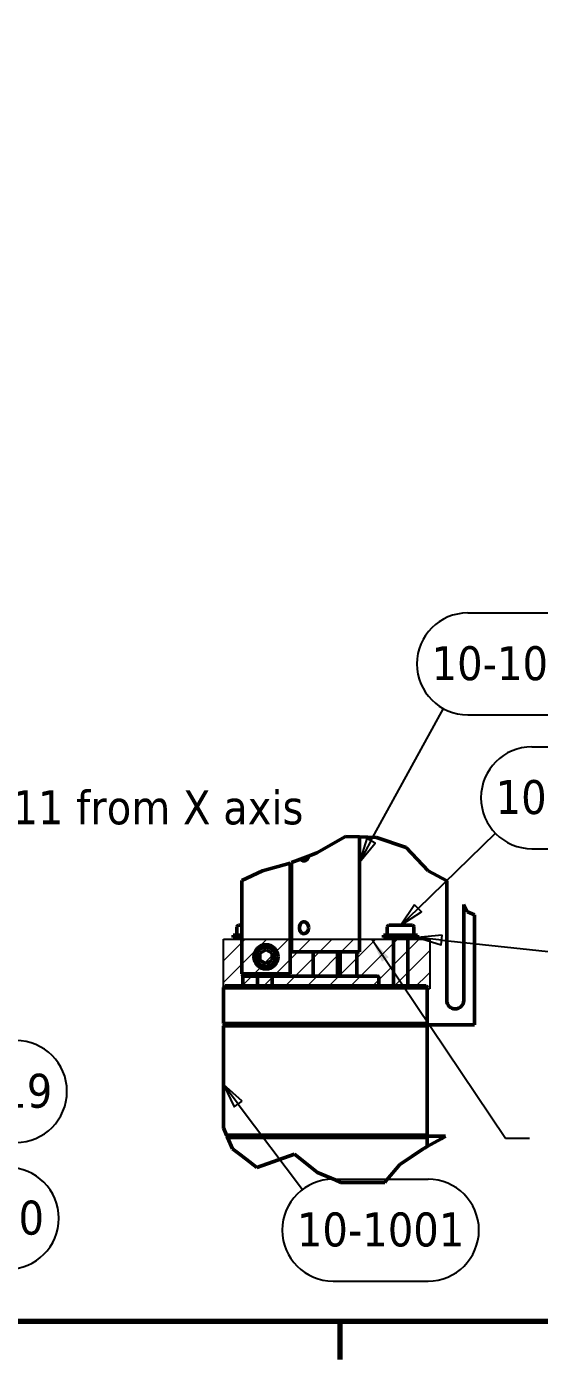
# Model space of a CAD drawing. Header units: millimetres. Extents: x -945 to 1680, y -1981 to 1188.
# Drawn here: x 431 to 642, y 24 to 574 of the extents above; entities that cross this region are included whole.
import ezdxf

# ---------------------------------------------------------------- set-up
doc = ezdxf.new("R2010")
doc.units = ezdxf.units.MM
doc.header["$LTSCALE"] = 4
for name, color, linetype, lineweight in [('Border (ISO)', 7, 'Continuous', 70), ('Break Line (ISO)', 7, 'Continuous', 50), ('Hatch (ISO)', 7, 'Continuous', 18), ('Sketch Geometry (ISO)', 7, 'Continuous', 25), ('Symbol (ISO)', 7, 'Continuous', 25), ('Visible (ISO)', 7, 'Continuous', 50)]:
    doc.layers.add(name, color=color, linetype=linetype, lineweight=lineweight)
doc.styles.add('Note Text (ISO)', font='tahoma.ttf')
doc.dimstyles.new('Default - Method 1b (ISO)$7', dxfattribs={"dimscale": 4, "dimtxt": 3.5, "dimasz": 2.5, "dimexe": 3.175, "dimexo": 0, "dimgap": 0.762, "dimtad": 1, "dimtoh": 1, "dimrnd": 1e-08, "dimtxsty": 'Note Text (ISO)', "dimcen": 0.09, "dimdle": 10, "dimclrd": 256, "dimclre": 256, "dimclrt": 256, "dimazin": 2, "dimtfac": 1, "dimtmove": 0, "dimatfit": 3, "dimfxl": 1, "dimtolj": 1, "dimlwd": -1, "dimlwe": -1, "dimarcsym": 0})

# ---------------------------------------------------------------- blocks, each defined once
blk = doc.blocks.new('Borders Default Border')
at = {"layer": 'Border (ISO)'}
blk.add_line((140, 10), (140, 6.1), dxfattribs=at)
at = {"layer": 'Border (ISO)', "flags": 128}
blk.add_lwpolyline([(10, 10), (10, 287), (410, 287), (410, 10), (10, 10)], dxfattribs=at)
blk = doc.blocks.new('Balloon48')
at = {"layer": 'Symbol (ISO)'}
for p, q in [((71.79, 42.71), (70.97, 43)), ((71.94, 42.86), (70.97, 43)), ((70.97, 43), (71.67, 42.58)), ((73.49, 42.63), (72.23, 42.81)), ((73.22, 41.87), (73.49, 42.63)), ((73.32, 42.16), (72.68, 42.39)), ((73.32, 42.16), (91.9, 35.49)), ((96.83, 38.97), (106.62, 38.97)), ((96.83, 28.47), (106.62, 28.47))]:
    blk.add_line(p, q, dxfattribs=at)
at = {"layer": 'Symbol (ISO)', "flags": 128}
blk.add_lwpolyline([(73.49, 42.63), (70.97, 43), (73.15, 41.69), (73.49, 42.63)], dxfattribs=at)
at = {"layer": 'Symbol (ISO)'}
for centre, start, end in [((96.83, 33.72), 90, 270), ((106.62, 33.72), 270, 90)]:
    blk.add_arc(centre, 5.25, start, end, dxfattribs=at)
blk.add_solid([(73.49, 42.63), (70.97, 43), (73.15, 41.69), (73.49, 42.63)], dxfattribs=at)
at = {"layer": 'Symbol (ISO)', "insert": (101.73, 33.76), "char_height": 3.5, "attachment_point": 5, "style": 'Note Text (ISO)'}
blk.add_mtext('10-1019', dxfattribs=at)
blk = doc.blocks.new('Balloon49')
at = {"layer": 'Symbol (ISO)'}
for p, q in [((72.26, 40.31), (73.57, 38.69)), ((73.89, 39.07), (72.33, 40.37)), ((74.21, 39.46), (72.4, 40.44)), ((73.57, 38.69), (74.21, 39.46)), ((73.89, 39.07), (91.96, 24)), ((95.99, 25.89), (105.78, 25.89)), ((95.99, 15.39), (105.78, 15.39))]:
    blk.add_line(p, q, dxfattribs=at)
at = {"layer": 'Symbol (ISO)', "flags": 128}
blk.add_lwpolyline([(74.21, 39.46), (71.97, 40.67), (73.57, 38.69), (74.21, 39.46)], dxfattribs=at)
at = {"layer": 'Symbol (ISO)'}
for centre, start, end in [((95.99, 20.64), 90, 270), ((105.78, 20.64), 270, 90)]:
    blk.add_arc(centre, 5.25, start, end, dxfattribs=at)
blk.add_solid([(74.21, 39.46), (71.97, 40.67), (73.57, 38.69), (74.21, 39.46)], dxfattribs=at)
at = {"layer": 'Symbol (ISO)', "insert": (100.88, 20.68), "char_height": 3.5, "attachment_point": 5, "style": 'Note Text (ISO)'}
blk.add_mtext('10-1020', dxfattribs=at)
blk = doc.blocks.new('Balloon50')
at = {"layer": 'Symbol (ISO)'}
for p, q in [((129.52, 32.42), (128.02, 34.42)), ((129.92, 32.72), (128.02, 34.42)), ((128.02, 34.42), (129.12, 32.12)), ((129.12, 32.12), (129.92, 32.72)), ((129.52, 32.42), (136.16, 23.6)), ((139.31, 24.67), (149.09, 24.67)), ((139.31, 14.17), (149.09, 14.17))]:
    blk.add_line(p, q, dxfattribs=at)
at = {"layer": 'Symbol (ISO)', "flags": 128}
blk.add_lwpolyline([(129.92, 32.72), (128.02, 34.42), (129.12, 32.12), (129.92, 32.72)], dxfattribs=at)
at = {"layer": 'Symbol (ISO)'}
for centre, start, end in [((139.31, 19.42), 90, 270), ((149.09, 19.42), 270, 90)]:
    blk.add_arc(centre, 5.25, start, end, dxfattribs=at)
blk.add_solid([(129.92, 32.72), (128.02, 34.42), (129.12, 32.12), (129.92, 32.72)], dxfattribs=at)
at = {"layer": 'Symbol (ISO)', "insert": (144.2, 19.46), "char_height": 3.5, "attachment_point": 5, "style": 'Note Text (ISO)'}
blk.add_mtext('10-1001', dxfattribs=at)
blk = doc.blocks.new('Balloon51')
at = {"layer": 'Symbol (ISO)'}
for p, q in [((159.8, 69.25), (169.59, 69.25)), ((148.06, 52.59), (156.05, 60.36)), ((159.8, 58.75), (169.59, 58.75)), ((147.71, 52.95), (146.27, 50.85)), ((148.06, 52.59), (146.27, 50.85)), ((146.27, 50.85), (148.41, 52.23)), ((148.41, 52.23), (147.71, 52.95))]:
    blk.add_line(p, q, dxfattribs=at)
at = {"layer": 'Symbol (ISO)', "flags": 128}
blk.add_lwpolyline([(147.71, 52.95), (146.27, 50.85), (148.41, 52.23), (147.71, 52.95)], dxfattribs=at)
at = {"layer": 'Symbol (ISO)'}
for centre, start, end in [((159.8, 64), 90, 270), ((169.59, 64), 270, 90)]:
    blk.add_arc(centre, 5.25, start, end, dxfattribs=at)
blk.add_solid([(147.71, 52.95), (146.27, 50.85), (148.41, 52.23), (147.71, 52.95)], dxfattribs=at)
at = {"layer": 'Symbol (ISO)', "insert": (164.69, 64.04), "char_height": 3.5, "attachment_point": 5, "style": 'Note Text (ISO)'}
blk.add_mtext('10-1032', dxfattribs=at)
blk = doc.blocks.new('Balloon52')
at = {"layer": 'Symbol (ISO)'}
for p, q in [((171.57, 52.33), (181.35, 52.33)), ((150.55, 49.83), (148.02, 49.6)), ((150.5, 49.33), (148.02, 49.6)), ((148.02, 49.6), (150.45, 48.84)), ((150.45, 48.84), (150.55, 49.83)), ((150.5, 49.33), (166.36, 47.64)), ((171.57, 41.83), (181.35, 41.83))]:
    blk.add_line(p, q, dxfattribs=at)
at = {"layer": 'Symbol (ISO)', "flags": 128}
blk.add_lwpolyline([(150.55, 49.83), (148.02, 49.6), (150.45, 48.84), (150.55, 49.83)], dxfattribs=at)
at = {"layer": 'Symbol (ISO)'}
for centre, start, end in [((171.57, 47.08), 90, 270), ((181.35, 47.08), 270, 90)]:
    blk.add_arc(centre, 5.25, start, end, dxfattribs=at)
blk.add_solid([(150.55, 49.83), (148.02, 49.6), (150.45, 48.84), (150.55, 49.83)], dxfattribs=at)
at = {"layer": 'Symbol (ISO)', "insert": (176.46, 47.12), "char_height": 3.5, "attachment_point": 5, "style": 'Note Text (ISO)'}
blk.add_mtext('10-1020', dxfattribs=at)
blk = doc.blocks.new('Balloon53')
at = {"layer": 'Symbol (ISO)'}
for p, q in [((153.19, 83.05), (162.98, 83.05)), ((143.21, 59.55), (150.68, 73.21)), ((153.19, 72.55), (162.98, 72.55)), ((142.78, 59.79), (142.02, 57.35)), ((143.21, 59.55), (142.02, 57.35)), ((142.02, 57.35), (143.65, 59.31)), ((143.65, 59.31), (142.78, 59.79))]:
    blk.add_line(p, q, dxfattribs=at)
at = {"layer": 'Symbol (ISO)', "flags": 128}
blk.add_lwpolyline([(142.78, 59.79), (142.02, 57.35), (143.65, 59.31), (142.78, 59.79)], dxfattribs=at)
at = {"layer": 'Symbol (ISO)'}
for centre, start, end in [((153.19, 77.8), 90, 270), ((162.98, 77.8), 270, 90)]:
    blk.add_arc(centre, 5.25, start, end, dxfattribs=at)
blk.add_solid([(142.78, 59.79), (142.02, 57.35), (143.65, 59.31), (142.78, 59.79)], dxfattribs=at)
at = {"layer": 'Symbol (ISO)', "insert": (158.09, 77.84), "char_height": 3.5, "attachment_point": 5, "style": 'Note Text (ISO)'}
blk.add_mtext('10-1002', dxfattribs=at)

msp = doc.modelspace()

# ---------------------------------------------------------------- hatches: boundary and pattern name
at = {"layer": 'Hatch (ISO)'}
h = msp.add_hatch(dxfattribs=at)
h.set_pattern_fill('ANSI31', color=256, scale=50.8, style=0)
h.set_pattern_definition([(45, (0, 0), (-4.49013, 4.49013), [])])
h.paths.add_polyline_path([(597.087, 197.617), (597.087, 177.205), (512.087, 177.205), (512.087, 197.617)])

# ---------------------------------------------------------------- linework, layer by layer
at = {"layer": 'Break Line (ISO)'}
for p, q in [((562.269, 240.084), (550.532, 233.226)), ((568.061, 239.854), (562.269, 240.084)), ((568.061, 239.854), (575.126, 239.573)), ((575.126, 239.573), (587.301, 235.436)), ((543.824, 230.689), (547.105, 231.93)), ((550.532, 233.226), (547.105, 231.93)), ((587.301, 235.436), (596.448, 225.86)), ((528.055, 225.92), (519.563, 221.831)), ((539.552, 229.074), (528.055, 225.92)), ((539.563, 229.078), (539.552, 229.074)), ((543.824, 230.689), (540.061, 229.266)), ((596.448, 225.86), (604.07, 221.688)), ((611.07, 212.039), (612.63, 208.919)), ((612.63, 208.919), (615.57, 207.735)), ((512.061, 119.814), (513.305, 116.896)), ((513.731, 115.896), (513.543, 116.336)), ((515.733, 111.201), (513.731, 115.896)), ((601.8, 115.396), (603.574, 116.396)), ((518.489, 109.111), (515.733, 111.201)), ((594.306, 111.171), (589.632, 108.033)), ((594.889, 111.499), (594.306, 111.171)), ((594.889, 111.499), (596.061, 112.16)), ((601.8, 115.396), (596.061, 112.16)), ((518.489, 109.111), (521.317, 106.965)), ((525.828, 103.543), (521.317, 106.965)), ((541.271, 108.968), (525.828, 103.543)), ((550.779, 101.497), (541.271, 108.968)), ((584.791, 104.783), (579.36, 98.396)), ((586.804, 106.134), (584.791, 104.783)), ((586.804, 106.134), (589.632, 108.033)), ((558.06, 98.396), (550.779, 101.497)), ((558.06, 98.396), (560.408, 97.396)), ((578.51, 97.396), (579.36, 98.396))]:
    msp.add_line(p, q, dxfattribs=at)
for points, weights in [([(513.518, 116.396), (513.42, 116.627), (513.305, 116.896)], [1, 1.0016216341, 1]), ([(513.543, 116.336), (513.53, 116.367), (513.518, 116.396)], [1.00076020384, 1.00044053506, 1])]:
    msp.add_rational_spline(points, weights, degree=2, dxfattribs=at)
at = {"layer": 'Sketch Geometry (ISO)'}
for p, q in [((512.087, 197.617), (597.087, 197.617)), ((512.087, 177.205), (512.087, 197.617)), ((597.087, 197.617), (597.087, 177.205)), ((597.087, 177.205), (512.087, 177.205))]:
    msp.add_line(p, q, dxfattribs=at)
at = {"layer": 'Visible (ISO)'}
for p, q in [((568.061, 192.396), (568.061, 239.854)), ((539.563, 183.396), (539.563, 229.078)), ((540.061, 192.396), (540.061, 229.266)), ((519.563, 183.396), (519.563, 221.831)), ((604.07, 172.396), (604.07, 221.688)), ((611.07, 212.039), (611.07, 172.396)), ((518.161, 203.396), (519.563, 203.396)), ((580.161, 203.396), (589.961, 203.396)), ((615.57, 207.735), (615.57, 162.396)), ((516.061, 199.396), (519.563, 199.396)), ((516.061, 198.396), (516.061, 199.396)), ((516.061, 198.396), (519.563, 198.396)), ((517.561, 202.796), (517.561, 199.396)), ((578.061, 199.396), (592.061, 199.396)), ((578.061, 198.396), (578.061, 199.396)), ((578.061, 198.396), (592.061, 198.396)), ((579.561, 202.796), (579.561, 199.396)), ((582.061, 198.396), (582.061, 178.396)), ((588.061, 198.396), (588.061, 178.396)), ((590.561, 202.796), (590.561, 199.396)), ((592.061, 198.396), (592.061, 199.396)), ((527.063, 191.84), (529.563, 193.283)), ((529.563, 193.283), (532.063, 191.84)), ((568.061, 192.396), (540.061, 192.396)), ((549.061, 192.396), (549.061, 182.396)), ((559.061, 192.396), (559.061, 182.396)), ((560.07, 182.396), (560.07, 192.396)), ((567.07, 192.396), (567.07, 182.396)), ((527.063, 188.953), (527.063, 191.84)), ((529.563, 187.51), (527.063, 188.953)), ((532.063, 188.953), (529.563, 187.51)), ((532.063, 191.84), (532.063, 188.953)), ((519.563, 183.396), (539.563, 183.396)), ((520.563, 182.396), (519.563, 183.396)), ((520.061, 182.899), (520.061, 178.396)), ((538.563, 182.396), (520.563, 182.396)), ((526.061, 182.396), (526.061, 178.396)), ((532.061, 181.796), (532.061, 178.396)), ((538.563, 182.396), (539.563, 183.396)), ((575.461, 182.396), (538.563, 182.396)), ((576.061, 181.796), (576.061, 178.396)), ((512.061, 162.896), (512.061, 177.796)), ((513.656, 178.396), (512.661, 178.396)), ((513.656, 178.396), (518.913, 178.396)), ((521.317, 178.396), (518.913, 178.396)), ((521.317, 178.396), (586.804, 178.396)), ((589.208, 178.396), (586.804, 178.396)), ((589.208, 178.396), (594.465, 178.396)), ((595.461, 178.396), (594.465, 178.396)), ((596.061, 177.796), (596.061, 162.896)), ((512.561, 162.396), (512.061, 162.896)), ((512.061, 162.896), (513.232, 162.896)), ((512.061, 161.896), (512.561, 162.396)), ((513.764, 161.896), (512.061, 161.896)), ((512.061, 119.814), (512.061, 161.896)), ((513.586, 162.396), (512.561, 162.396)), ((518.489, 162.896), (513.232, 162.896)), ((513.586, 162.396), (518.843, 162.396)), ((522.475, 161.896), (513.764, 161.896)), ((518.489, 162.896), (521.317, 162.896)), ((521.317, 162.396), (518.843, 162.396)), ((586.804, 162.896), (521.317, 162.896)), ((521.317, 162.396), (586.804, 162.396)), ((527.41, 161.896), (522.475, 161.896)), ((580.711, 162.396), (527.41, 162.396)), ((527.41, 161.896), (580.711, 161.896)), ((585.646, 161.896), (580.711, 161.896)), ((594.357, 161.896), (585.646, 161.896)), ((586.804, 162.896), (589.632, 162.896)), ((589.279, 162.396), (586.804, 162.396)), ((589.279, 162.396), (594.535, 162.396)), ((594.889, 162.896), (589.632, 162.896)), ((596.061, 161.896), (594.357, 161.896)), ((595.561, 162.396), (594.535, 162.396)), ((594.889, 162.896), (596.061, 162.896)), ((595.561, 162.396), (596.061, 162.896)), ((596.061, 161.896), (595.561, 162.396)), ((615.57, 162.396), (595.561, 162.396)), ((596.061, 116.896), (596.061, 161.896)), ((513.305, 116.896), (513.764, 116.896)), ((513.518, 116.396), (513.586, 116.396)), ((518.843, 116.396), (513.586, 116.396)), ((513.731, 115.896), (518.489, 115.896)), ((513.764, 116.896), (522.475, 116.896)), ((521.317, 115.896), (518.489, 115.896)), ((518.843, 116.396), (521.317, 116.396)), ((586.804, 116.396), (521.317, 116.396)), ((521.317, 115.896), (586.804, 115.896)), ((522.475, 116.896), (527.41, 116.896)), ((580.711, 116.896), (527.41, 116.896)), ((527.41, 116.396), (580.711, 116.396)), ((580.711, 116.896), (585.646, 116.896)), ((585.646, 116.896), (594.357, 116.896)), ((586.804, 116.396), (589.279, 116.396)), ((589.632, 115.896), (586.804, 115.896)), ((594.535, 116.396), (589.279, 116.396)), ((589.632, 115.896), (594.889, 115.896)), ((594.357, 116.896), (596.061, 116.896)), ((594.535, 116.396), (595.561, 116.396)), ((596.061, 115.896), (594.889, 115.896)), ((595.561, 116.396), (596.061, 116.896)), ((595.561, 116.396), (596.061, 115.896)), ((595.561, 116.396), (603.574, 116.396)), ((596.061, 115.896), (596.061, 112.16)), ((578.51, 97.396), (560.408, 97.396))]:
    msp.add_line(p, q, dxfattribs=at)
for radius in [5, 4.018]:
    msp.add_circle((529.563, 190.396), radius, dxfattribs=at)
for centre, radius, start, end in [((518.161, 202.796), 0.6, 90, 180), ((580.161, 202.796), 0.6, 90, 180), ((589.961, 202.796), 0.6, 0, 90), ((532.661, 181.796), 0.6, 90, 180), ((575.461, 181.796), 0.6, 0, 90), ((512.661, 177.796), 0.6, 90, 180), ((595.461, 177.796), 0.6, 0, 90), ((607.57, 172.396), 3.5, 180, 0)]:
    msp.add_arc(centre, radius, start, end, dxfattribs=at)
for points, knots in [([(547.105, 231.93), (547.077, 231.768), (547.035, 231.608), (546.87, 231.152), (546.706, 230.875), (546.335, 230.44), (546.105, 230.25), (545.613, 229.999), (545.352, 229.937), (544.876, 229.937), (544.629, 229.999), (544.19, 230.25), (543.996, 230.44), (543.838, 230.668), (543.831, 230.679), (543.824, 230.689)], [0.02286499, 0.02286499, 0.02286499, 0.02286499, 0.04641804, 0.04641804, 0.09283609, 0.09283609, 0.13925259, 0.13925259, 0.1856691, 0.1856691, 0.23208561, 0.23208561, 0.27850212, 0.27850212, 0.28072217, 0.28072217, 0.28072217, 0.28072217]), ([(547.144, 202.396), (547.144, 202.087), (547.089, 201.757), (546.87, 201.152), (546.706, 200.875), (546.335, 200.44), (546.105, 200.25), (545.613, 199.999), (545.352, 199.937), (544.876, 199.937), (544.629, 199.999), (544.19, 200.25), (543.996, 200.44), (543.695, 200.875), (543.569, 201.152), (543.402, 201.757), (543.362, 202.087), (543.362, 202.706), (543.402, 203.035), (543.569, 203.641), (543.695, 203.917), (543.996, 204.353), (544.19, 204.542), (544.629, 204.793), (544.876, 204.855), (545.352, 204.855), (545.613, 204.793), (546.105, 204.542), (546.335, 204.353), (546.706, 203.917), (546.87, 203.641), (547.089, 203.035), (547.144, 202.706), (547.144, 202.396)], [0, 0, 0, 0, 0.04641804, 0.04641804, 0.09283609, 0.09283609, 0.13925259, 0.13925259, 0.1856691, 0.1856691, 0.23208561, 0.23208561, 0.27850212, 0.27850212, 0.32492016, 0.32492016, 0.37133821, 0.37133821, 0.41775625, 0.41775625, 0.46417429, 0.46417429, 0.5105908, 0.5105908, 0.55700731, 0.55700731, 0.60342382, 0.60342382, 0.64984033, 0.64984033, 0.69625837, 0.69625837, 0.74267641, 0.74267641, 0.74267641, 0.74267641])]:
    msp.add_open_spline(points, degree=3, knots=knots, dxfattribs=at)

# ---------------------------------------------------------------- block references
at = {"xscale": 4, "yscale": 4, "zscale": 4}
msp.add_blockref('Borders Default Border', (0, 0), dxfattribs=at)
at = {"layer": 'Symbol (ISO)', "xscale": 4, "yscale": 4, "zscale": 4}
for name in ['Balloon53', 'Balloon51', 'Balloon52', 'Balloon48', 'Balloon49', 'Balloon50']:
    msp.add_blockref(name, (0, 0), dxfattribs=at)

# ---------------------------------------------------------------- texts
at = {"layer": 'Symbol (ISO)', "insert": (380.588, 259.052), "char_height": 14, "width": 168.71475, "attachment_point": 1, "style": 'Note Text (ISO)'}
msp.add_mtext('\\fTahoma|b0|i0;Pos 011 from X axis', dxfattribs=at)

# ---------------------------------------------------------------- leaders
at = {"layer": 'Symbol (ISO)', "annotation_type": 0, "has_hookline": 1, "hookline_direction": 0, "text_width": 166.994}
for points in [[(284.477, 162.226), (367.54, 252.052), (377.54, 252.052)], [(573.155, 197.617), (628.244, 115.564), (638.244, 115.564)]]:
    msp.add_leader(points, dimstyle='Default - Method 1b (ISO)$7', override={"dimtad": 0}, dxfattribs=at)

doc.saveas('drawing.dxf')
